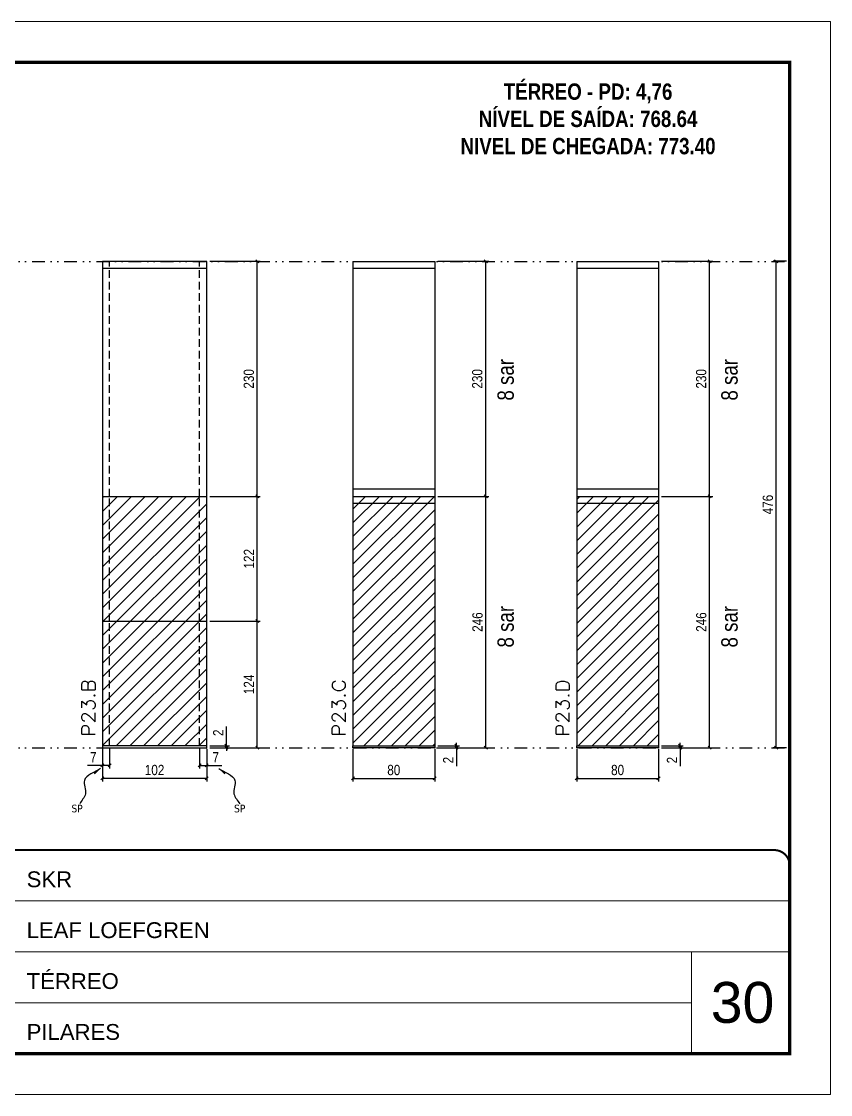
# Model space of a CAD drawing. Extents: x 14400 to 27878, y -21631 to 6985.
# Drawn here: x 16706 to 17497, y -2105 to -1055 of the extents above; entities that cross this region are included whole.
import ezdxf

# ---------------------------------------------------------------- set-up
doc = ezdxf.new("R2010")
doc.units = 0
for name, pattern in [('CONTINUO', [0]), ('DASHED', [0.75, 0.5, -0.25]), ('DIVIDE2', [0.625, 0.25, -0.125, 0, -0.125, 0, -0.125]), ('HIDDEN', [0.375, 0.25, -0.125])]:
    doc.linetypes.add(name, pattern=pattern)
for name, color, linetype, lineweight in [('CARIMBO', 255, 'Continuous', 9), ('Folhas', 255, 'Continuous', 9), ('Hachura', 251, 'Continuous', 9), ('SARRAFO DE PRESSAO', 251, 'DASHED', 9), ('Texto Seção', 7, 'Continuous', 15)]:
    doc.layers.add(name, color=color, linetype=linetype, lineweight=lineweight)
for name, color, linetype in [('COTA', 241, 'Continuous'), ('NOMENCLATURA', 7, 'Continuous'), ('Nível', 160, 'Continuous'), ('Painéis', 200, 'Continuous'), ('SARR_2.2x7', 40, 'Continuous'), ('Sarrafo de Pressão', 42, 'HIDDEN'), ('texto', 7, 'Continuous')]:
    doc.layers.add(name, color=color, linetype=linetype)
doc.styles.add('ARIAL', font='arial.ttf')
doc.styles.add('ARIAL_NARROW', font='ARIALN.TTF', dxfattribs={"height": 0.2})
doc.styles.add('COTA TECNICA', font='techl___.ttf', dxfattribs={"height": 10})
doc.styles.add('COTA TECNICA-50', font='techl___.ttf', dxfattribs={"height": 10})
doc.styles.add('REGUA-120', font='ROMANS.shx', dxfattribs={"height": 15})
doc.styles.add('ROMANC', font='techb___.ttf', dxfattribs={"height": 2.5})
doc.styles.get("Standard").update_dxf_attribs({"font": 'arial.ttf'})
doc.dimstyles.new('COTA PAINEL-50', dxfattribs={"dimtxt": 10, "dimasz": 3, "dimexe": 3, "dimexo": 3, "dimgap": 3, "dimtad": 1, "dimdec": 1, "dimzin": 12, "dimdsep": 46, "dimtxsty": 'COTA TECNICA-50', "dimblk1": 'OBLIQUE', "dimblk2": 'OBLIQUE', "dimsah": 1, "dimcen": 0.9, "dimclrd": 4, "dimclre": 4, "dimclrt": 240, "dimadec": 1, "dimazin": 3, "dimtfac": 1, "dimtdec": 1, "dimtmove": 0, "dimatfit": 3, "dimfxl": 1, "dimtolj": 1, "dimtzin": 12, "dimarcsym": 0})
doc.dimstyles.new('PAINEL', dxfattribs={"dimtxt": 10, "dimasz": 3, "dimexe": 3, "dimexo": 3, "dimgap": 3, "dimtad": 1, "dimdec": 1, "dimzin": 12, "dimdsep": 46, "dimtxsty": 'COTA TECNICA', "dimblk1": 'OBLIQUE', "dimblk2": 'OBLIQUE', "dimsah": 1, "dimcen": 0.9, "dimclrd": 4, "dimclre": 4, "dimclrt": 240, "dimadec": 1, "dimazin": 3, "dimtfac": 1, "dimtdec": 1, "dimtmove": 0, "dimatfit": 3, "dimfxl": 1, "dimtolj": 1, "dimtzin": 12, "dimarcsym": 0})
doc.dimstyles.get("Standard").update_dxf_attribs({"dimtxt": 0.18, "dimasz": 0.18, "dimexe": 0.18, "dimexo": 0.0625, "dimgap": 0.09, "dimtad": 0, "dimtih": 1, "dimtoh": 1, "dimdec": 4, "dimzin": 0, "dimdsep": 46, "dimtxsty": 'Standard', "dimcen": 0.09, "dimadec": 0, "dimazin": 0, "dimtfac": 1, "dimtdec": 4, "dimtofl": 0, "dimtmove": 0, "dimatfit": 3, "dimfxl": 1, "dimtolj": 1, "dimtzin": 0, "dimarcsym": 0})

# ---------------------------------------------------------------- blocks, each defined once
blk = doc.blocks.new('9999999999')
at = {"color": 30, "linetype": 'CONTINUO'}
for p, q in [((98564.6, 34379.6), (99584, 34379.6)), ((98564.6, 34329.8), (99488, 34329.8)), ((99584, 34329.8), (99488, 34329.8)), ((99488, 34329.8), (99488, 34230.2)), ((98564.6, 34280), (99488, 34280))]:
    blk.add_line(p, q, dxfattribs=at)
at = {"color": 30, "linetype": 'CONTINUO', "const_width": 2}
blk.add_lwpolyline([(99584, 34230.2), (99584, 34414.4, 0.414214), (99569, 34429.4), (98229, 34429.4, 0.414214), (98214, 34414.4), (98214, 34245.2, 0.414214), (98229, 34230.2), (99584, 34230.2)], format="xyb", dxfattribs=at)
at = {"layer": 'Folhas'}
blk.add_lwpolyline([(98139, 34190.2), (99624, 34190.2), (99624, 35240.2), (98139, 35240.2)], close=True, dxfattribs=at)
at = {"layer": 'Folhas', "color": 30, "const_width": 3}
blk.add_lwpolyline([(98214, 34230.2), (99584, 34230.2), (99584, 35200.2), (98214, 35200.2)], close=True, dxfattribs=at)
at = {"color": 7, "linetype": 'Continuous', "ltscale": 5, "style": 'ARIAL'}
for s, height, p in [('SKR', 15.48, (98837.7, 34393.1)), ('LEAF LOEFGREN', 15.483, (98837.7, 34343.3)), ('TÉRREO', 15.48, (98837.7, 34293.5)), ('PILARES', 15.48, (98837.7, 34243.7))]:
    blk.add_text(s, height=height, dxfattribs=at).set_placement(p)
blk = doc.blocks.new('_Oblique')
at = {"color": 0, "linetype": 'ByBlock', "lineweight": -2}
blk.add_line((-0.5, -0.5), (0.5, 0.5), dxfattribs=at)
blk = doc.blocks.new('*D1919')
at = {"layer": 'COTA', "color": 4, "lineweight": -2, "transparency": 16777216}
for p, q in [((16784.8, -1767), (16784.8, -1798.9)), ((16886.8, -1767), (16886.8, -1798.9)), ((16886.8, -1795.9), (16784.8, -1795.9))]:
    blk.add_line(p, q, dxfattribs=at)
at = {"layer": 'Defpoints', "color": 0, "transparency": 16777216}
for p in [(16784.8, -1764), (16886.8, -1764), (16784.8, -1795.9)]:
    blk.add_point(p, dxfattribs=at)
at = {"layer": 'COTA', "color": 4, "lineweight": -2, "transparency": 16777216, "xscale": 3, "yscale": 3, "zscale": 3, "rotation": 180}
blk.add_blockref('_Oblique', (16784.8, -1795.9), dxfattribs=at)
at = {"layer": 'COTA', "color": 4, "lineweight": -2, "transparency": 16777216, "xscale": 3, "yscale": 3, "zscale": 3}
blk.add_blockref('_Oblique', (16886.8, -1795.9), dxfattribs=at)
at = {"layer": 'COTA', "color": 240, "transparency": 16777216, "insert": (16835.8, -1787.8), "char_height": 10, "attachment_point": 5, "style": 'COTA TECNICA'}
blk.add_mtext('\\A1;102', dxfattribs=at)
blk = doc.blocks.new('*D1920')
at = {"layer": 'COTA', "color": 4, "lineweight": -2, "transparency": 16777216}
for p, q in [((16879.8, -1767), (16879.8, -1786.3)), ((16886.8, -1769), (16886.8, -1786.3)), ((16879.8, -1783.3), (16886.8, -1783.3)), ((16886.8, -1783.3), (16901.5, -1783.3))]:
    blk.add_line(p, q, dxfattribs=at)
at = {"layer": 'Defpoints', "color": 0, "transparency": 16777216}
for p in [(16879.8, -1764), (16886.8, -1766), (16886.8, -1783.3)]:
    blk.add_point(p, dxfattribs=at)
at = {"layer": 'COTA', "color": 4, "lineweight": -2, "transparency": 16777216, "xscale": 3, "yscale": 3, "zscale": 3, "rotation": 180}
blk.add_blockref('_Oblique', (16879.8, -1783.3), dxfattribs=at)
at = {"layer": 'COTA', "color": 4, "lineweight": -2, "transparency": 16777216, "xscale": 3, "yscale": 3, "zscale": 3}
blk.add_blockref('_Oblique', (16886.8, -1783.3), dxfattribs=at)
at = {"layer": 'COTA', "color": 240, "transparency": 16777216, "insert": (16895.7, -1775.2), "char_height": 10, "attachment_point": 5, "style": 'COTA TECNICA-50'}
blk.add_mtext('\\A1;7', dxfattribs=at)
blk = doc.blocks.new('*D1921')
at = {"layer": 'COTA', "color": 4, "lineweight": -2, "transparency": 16777216}
for p, q in [((16784.8, -1769), (16784.8, -1786.3)), ((16791.8, -1767), (16791.8, -1786.3)), ((16784.8, -1783.3), (16770.1, -1783.3)), ((16791.8, -1783.3), (16784.8, -1783.3))]:
    blk.add_line(p, q, dxfattribs=at)
at = {"layer": 'Defpoints', "color": 0, "transparency": 16777216}
for p in [(16784.8, -1766), (16791.8, -1764), (16784.8, -1783.3)]:
    blk.add_point(p, dxfattribs=at)
at = {"layer": 'COTA', "color": 4, "lineweight": -2, "transparency": 16777216, "xscale": 3, "yscale": 3, "zscale": 3, "rotation": 180}
blk.add_blockref('_Oblique', (16784.8, -1783.3), dxfattribs=at)
at = {"layer": 'COTA', "color": 4, "lineweight": -2, "transparency": 16777216, "xscale": 3, "yscale": 3, "zscale": 3}
blk.add_blockref('_Oblique', (16791.8, -1783.3), dxfattribs=at)
at = {"layer": 'COTA', "color": 240, "transparency": 16777216, "insert": (16775.9, -1775.2), "char_height": 10, "attachment_point": 5, "style": 'COTA TECNICA-50'}
blk.add_mtext('\\A1;7', dxfattribs=at)
blk = doc.blocks.new('*D1922')
at = {"layer": 'COTA', "color": 4, "lineweight": -2, "transparency": 16777216}
for p, q in [((16906.1, -1764), (16906.1, -1745.2)), ((16889.8, -1764), (16909.1, -1764)), ((16889.8, -1766), (16909.1, -1766)), ((16906.1, -1766), (16906.1, -1764)), ((16906.1, -1766), (16906.1, -1769))]:
    blk.add_line(p, q, dxfattribs=at)
at = {"layer": 'Defpoints', "color": 0, "transparency": 16777216}
for p in [(16886.8, -1764), (16886.8, -1766), (16906.1, -1766)]:
    blk.add_point(p, dxfattribs=at)
at = {"layer": 'COTA', "color": 4, "lineweight": -2, "transparency": 16777216, "xscale": 3, "yscale": 3, "zscale": 3}
for p, rotation in [((16906.1, -1764), 270), ((16906.1, -1766), 90)]:
    blk.add_blockref('_Oblique', p, dxfattribs=dict(at, rotation=rotation))
at = {"layer": 'COTA', "color": 240, "transparency": 16777216, "insert": (16898.1, -1751.3), "char_height": 10, "attachment_point": 5, "rotation": 90, "style": 'COTA TECNICA-50'}
blk.add_mtext('\\A1;2', dxfattribs=at)
blk = doc.blocks.new('*D1923')
at = {"layer": 'COTA', "color": 4, "linetype": 'ByBlock', "lineweight": -2, "transparency": 16777216}
for p, q in [((16889.8, -1642), (16939.2, -1642)), ((16936.2, -1766), (16936.2, -1642)), ((16889.8, -1766), (16939.2, -1766))]:
    blk.add_line(p, q, dxfattribs=at)
at = {"layer": 'Defpoints', "color": 0, "linetype": 'ByBlock', "transparency": 16777216}
for p in [(16886.8, -1642), (16936.2, -1642), (16886.8, -1766)]:
    blk.add_point(p, dxfattribs=at)
at = {"layer": 'COTA', "color": 4, "linetype": 'ByBlock', "lineweight": -2, "transparency": 16777216, "xscale": 3, "yscale": 3, "zscale": 3}
for p, rotation in [((16936.2, -1642), 90), ((16936.2, -1766), 270)]:
    blk.add_blockref('_Oblique', p, dxfattribs=dict(at, rotation=rotation))
at = {"layer": 'COTA', "color": 240, "linetype": 'ByBlock', "transparency": 16777216, "insert": (16928.1, -1704), "char_height": 10, "attachment_point": 5, "rotation": 90, "style": 'COTA TECNICA'}
blk.add_mtext('\\A1;124', dxfattribs=at)
blk = doc.blocks.new('*D1924')
at = {"layer": 'COTA', "color": 4, "linetype": 'ByBlock', "lineweight": -2, "transparency": 16777216}
for p, q in [((16889.8, -1642), (16939.2, -1642)), ((16936.2, -1766), (16936.2, -1642)), ((16889.8, -1766), (16939.2, -1766))]:
    blk.add_line(p, q, dxfattribs=at)
at = {"layer": 'Defpoints', "color": 0, "linetype": 'ByBlock', "transparency": 16777216}
for p in [(16886.8, -1642), (16936.2, -1642), (16886.8, -1766)]:
    blk.add_point(p, dxfattribs=at)
at = {"layer": 'COTA', "color": 4, "linetype": 'ByBlock', "lineweight": -2, "transparency": 16777216, "xscale": 3, "yscale": 3, "zscale": 3}
for p, rotation in [((16936.2, -1642), 90), ((16936.2, -1766), 270)]:
    blk.add_blockref('_Oblique', p, dxfattribs=dict(at, rotation=rotation))
at = {"layer": 'COTA', "color": 240, "linetype": 'ByBlock', "transparency": 16777216, "insert": (16928.1, -1704), "char_height": 10, "attachment_point": 5, "rotation": 90, "style": 'COTA TECNICA'}
blk.add_mtext('\\A1;124', dxfattribs=at)
blk = doc.blocks.new('*D1903')
at = {"layer": 'COTA', "color": 4, "lineweight": -2, "transparency": 16777216}
for p, q in [((17029.8, -1767), (17029.8, -1798.9)), ((17109.8, -1767), (17109.8, -1798.9)), ((17029.8, -1795.9), (17109.8, -1795.9))]:
    blk.add_line(p, q, dxfattribs=at)
at = {"layer": 'Defpoints', "color": 0, "transparency": 16777216}
for p in [(17029.8, -1764), (17109.8, -1764), (17109.8, -1795.9)]:
    blk.add_point(p, dxfattribs=at)
at = {"layer": 'COTA', "color": 4, "lineweight": -2, "transparency": 16777216, "xscale": 3, "yscale": 3, "zscale": 3, "rotation": 180}
blk.add_blockref('_Oblique', (17029.8, -1795.9), dxfattribs=at)
at = {"layer": 'COTA', "color": 4, "lineweight": -2, "transparency": 16777216, "xscale": 3, "yscale": 3, "zscale": 3}
blk.add_blockref('_Oblique', (17109.8, -1795.9), dxfattribs=at)
at = {"layer": 'COTA', "color": 240, "transparency": 16777216, "insert": (17069.8, -1787.8), "char_height": 10, "attachment_point": 5, "style": 'COTA TECNICA'}
blk.add_mtext('\\A1;80', dxfattribs=at)
blk = doc.blocks.new('*D1904')
at = {"layer": 'COTA', "color": 4, "lineweight": -2, "transparency": 16777216}
for p, q in [((17131, -1764), (17131, -1761)), ((17112.8, -1764), (17134, -1764)), ((17112.8, -1766), (17134, -1766)), ((17131, -1764), (17131, -1766)), ((17131, -1766), (17131, -1784.1))]:
    blk.add_line(p, q, dxfattribs=at)
at = {"layer": 'Defpoints', "color": 0, "transparency": 16777216}
for p in [(17109.8, -1764), (17109.8, -1766), (17131, -1764)]:
    blk.add_point(p, dxfattribs=at)
at = {"layer": 'COTA', "color": 4, "lineweight": -2, "transparency": 16777216, "xscale": 3, "yscale": 3, "zscale": 3}
for p, rotation in [((17131, -1764), 270), ((17131, -1766), 90)]:
    blk.add_blockref('_Oblique', p, dxfattribs=dict(at, rotation=rotation))
at = {"layer": 'COTA', "color": 240, "transparency": 16777216, "insert": (17123, -1778.1), "char_height": 10, "attachment_point": 5, "rotation": 90, "style": 'COTA TECNICA-50'}
blk.add_mtext('\\A1;2', dxfattribs=at)
blk = doc.blocks.new('*D1905')
at = {"layer": 'COTA', "color": 4, "lineweight": -2, "transparency": 16777216}
for p, q in [((17112.8, -1520), (17162.8, -1520)), ((17159.8, -1766), (17159.8, -1520)), ((17112.8, -1766), (17162.8, -1766))]:
    blk.add_line(p, q, dxfattribs=at)
at = {"layer": 'Defpoints', "color": 0, "transparency": 16777216}
for p in [(17109.8, -1520), (17159.8, -1520), (17109.8, -1766)]:
    blk.add_point(p, dxfattribs=at)
at = {"layer": 'COTA', "color": 4, "lineweight": -2, "transparency": 16777216, "xscale": 3, "yscale": 3, "zscale": 3}
for p, rotation in [((17159.8, -1520), 90), ((17159.8, -1766), 270)]:
    blk.add_blockref('_Oblique', p, dxfattribs=dict(at, rotation=rotation))
at = {"layer": 'COTA', "color": 240, "transparency": 16777216, "insert": (17151.7, -1643), "char_height": 10, "attachment_point": 5, "rotation": 90, "style": 'COTA TECNICA-50'}
blk.add_mtext('\\A1;246', dxfattribs=at)
blk = doc.blocks.new('*D1906')
at = {"layer": 'COTA', "color": 4, "lineweight": -2, "transparency": 16777216}
for p, q in [((17248.7, -1767), (17248.7, -1798.9)), ((17328.7, -1767), (17328.7, -1798.9)), ((17248.7, -1795.9), (17328.7, -1795.9))]:
    blk.add_line(p, q, dxfattribs=at)
at = {"layer": 'Defpoints', "color": 0, "transparency": 16777216}
for p in [(17248.7, -1764), (17328.7, -1764), (17328.7, -1795.9)]:
    blk.add_point(p, dxfattribs=at)
at = {"layer": 'COTA', "color": 4, "lineweight": -2, "transparency": 16777216, "xscale": 3, "yscale": 3, "zscale": 3, "rotation": 180}
blk.add_blockref('_Oblique', (17248.7, -1795.9), dxfattribs=at)
at = {"layer": 'COTA', "color": 4, "lineweight": -2, "transparency": 16777216, "xscale": 3, "yscale": 3, "zscale": 3}
blk.add_blockref('_Oblique', (17328.7, -1795.9), dxfattribs=at)
at = {"layer": 'COTA', "color": 240, "transparency": 16777216, "insert": (17288.7, -1787.8), "char_height": 10, "attachment_point": 5, "style": 'COTA TECNICA'}
blk.add_mtext('\\A1;80', dxfattribs=at)
blk = doc.blocks.new('*D1907')
at = {"layer": 'COTA', "color": 4, "lineweight": -2, "transparency": 16777216}
for p, q in [((17349.9, -1764), (17349.9, -1761)), ((17331.7, -1764), (17352.9, -1764)), ((17331.7, -1766), (17352.9, -1766)), ((17349.9, -1764), (17349.9, -1766)), ((17349.9, -1766), (17349.9, -1784.1))]:
    blk.add_line(p, q, dxfattribs=at)
at = {"layer": 'Defpoints', "color": 0, "transparency": 16777216}
for p in [(17328.7, -1764), (17328.7, -1766), (17349.9, -1764)]:
    blk.add_point(p, dxfattribs=at)
at = {"layer": 'COTA', "color": 4, "lineweight": -2, "transparency": 16777216, "xscale": 3, "yscale": 3, "zscale": 3}
for p, rotation in [((17349.9, -1764), 270), ((17349.9, -1766), 90)]:
    blk.add_blockref('_Oblique', p, dxfattribs=dict(at, rotation=rotation))
at = {"layer": 'COTA', "color": 240, "transparency": 16777216, "insert": (17341.9, -1778.1), "char_height": 10, "attachment_point": 5, "rotation": 90, "style": 'COTA TECNICA-50'}
blk.add_mtext('\\A1;2', dxfattribs=at)
blk = doc.blocks.new('*D1908')
at = {"layer": 'COTA', "color": 4, "lineweight": -2, "transparency": 16777216}
for p, q in [((17331.7, -1520), (17381.7, -1520)), ((17378.7, -1766), (17378.7, -1520)), ((17331.7, -1766), (17381.7, -1766))]:
    blk.add_line(p, q, dxfattribs=at)
at = {"layer": 'Defpoints', "color": 0, "transparency": 16777216}
for p in [(17328.7, -1520), (17378.7, -1520), (17328.7, -1766)]:
    blk.add_point(p, dxfattribs=at)
at = {"layer": 'COTA', "color": 4, "lineweight": -2, "transparency": 16777216, "xscale": 3, "yscale": 3, "zscale": 3}
for p, rotation in [((17378.7, -1520), 90), ((17378.7, -1766), 270)]:
    blk.add_blockref('_Oblique', p, dxfattribs=dict(at, rotation=rotation))
at = {"layer": 'COTA', "color": 240, "transparency": 16777216, "insert": (17370.6, -1643), "char_height": 10, "attachment_point": 5, "rotation": 90, "style": 'COTA TECNICA-50'}
blk.add_mtext('\\A1;246', dxfattribs=at)
blk = doc.blocks.new('*D2098')
at = {"layer": 'COTA', "color": 4, "lineweight": -2, "transparency": 16777216}
for p, q in [((17454, -1290), (17440.8, -1290)), ((17443.8, -1766), (17443.8, -1290)), ((17454, -1766), (17440.8, -1766))]:
    blk.add_line(p, q, dxfattribs=at)
at = {"layer": 'Defpoints', "color": 0, "transparency": 16777216}
for p in [(17443.8, -1290), (17457, -1290), (17457, -1766)]:
    blk.add_point(p, dxfattribs=at)
at = {"layer": 'COTA', "color": 4, "lineweight": -2, "transparency": 16777216, "xscale": 3, "yscale": 3, "zscale": 3}
for p, rotation in [((17443.8, -1290), 90), ((17443.8, -1766), 270)]:
    blk.add_blockref('_Oblique', p, dxfattribs=dict(at, rotation=rotation))
at = {"layer": 'COTA', "color": 240, "transparency": 16777216, "insert": (17435.7, -1528), "char_height": 10, "attachment_point": 5, "rotation": 90, "style": 'COTA TECNICA'}
blk.add_mtext('\\A1;476', dxfattribs=at)
blk = doc.blocks.new('*D2100')
at = {"layer": 'COTA', "color": 4, "lineweight": -2, "transparency": 16777216}
for p, q in [((16889.8, -1520), (16939.2, -1520)), ((16936.2, -1642), (16936.2, -1520)), ((16889.8, -1642), (16939.2, -1642))]:
    blk.add_line(p, q, dxfattribs=at)
at = {"layer": 'Defpoints', "color": 0, "transparency": 16777216}
for p in [(16886.8, -1520), (16936.2, -1520), (16886.8, -1642)]:
    blk.add_point(p, dxfattribs=at)
at = {"layer": 'COTA', "color": 4, "lineweight": -2, "transparency": 16777216, "xscale": 3, "yscale": 3, "zscale": 3}
for p, rotation in [((16936.2, -1520), 90), ((16936.2, -1642), 270)]:
    blk.add_blockref('_Oblique', p, dxfattribs=dict(at, rotation=rotation))
at = {"layer": 'COTA', "color": 240, "transparency": 16777216, "insert": (16928.1, -1581), "char_height": 10, "attachment_point": 5, "rotation": 90, "style": 'COTA TECNICA'}
blk.add_mtext('\\A1;122', dxfattribs=at)
blk = doc.blocks.new('*D2101')
at = {"layer": 'COTA', "color": 4, "lineweight": -2, "transparency": 16777216}
for p, q in [((16889.8, -1290), (16939.2, -1290)), ((16936.2, -1520), (16936.2, -1290)), ((16889.8, -1520), (16939.2, -1520))]:
    blk.add_line(p, q, dxfattribs=at)
at = {"layer": 'Defpoints', "color": 0, "transparency": 16777216}
for p in [(16886.8, -1290), (16936.2, -1290), (16886.8, -1520)]:
    blk.add_point(p, dxfattribs=at)
at = {"layer": 'COTA', "color": 4, "lineweight": -2, "transparency": 16777216, "xscale": 3, "yscale": 3, "zscale": 3}
for p, rotation in [((16936.2, -1290), 90), ((16936.2, -1520), 270)]:
    blk.add_blockref('_Oblique', p, dxfattribs=dict(at, rotation=rotation))
at = {"layer": 'COTA', "color": 240, "transparency": 16777216, "insert": (16928, -1405), "char_height": 10, "attachment_point": 5, "rotation": 90, "style": 'COTA TECNICA'}
blk.add_mtext('\\A1;230', dxfattribs=at)
blk = doc.blocks.new('*D2102')
at = {"layer": 'COTA', "color": 4, "lineweight": -2, "transparency": 16777216}
for p, q in [((17331.7, -1290), (17381.7, -1290)), ((17378.7, -1520), (17378.7, -1290)), ((17331.7, -1520), (17381.7, -1520))]:
    blk.add_line(p, q, dxfattribs=at)
at = {"layer": 'Defpoints', "color": 0, "transparency": 16777216}
for p in [(17328.7, -1290), (17378.7, -1290), (17328.7, -1520)]:
    blk.add_point(p, dxfattribs=at)
at = {"layer": 'COTA', "color": 4, "lineweight": -2, "transparency": 16777216, "xscale": 3, "yscale": 3, "zscale": 3}
for p, rotation in [((17378.7, -1290), 90), ((17378.7, -1520), 270)]:
    blk.add_blockref('_Oblique', p, dxfattribs=dict(at, rotation=rotation))
at = {"layer": 'COTA', "color": 240, "transparency": 16777216, "insert": (17370.5, -1405), "char_height": 10, "attachment_point": 5, "rotation": 90, "style": 'COTA TECNICA'}
blk.add_mtext('\\A1;230', dxfattribs=at)
blk = doc.blocks.new('*D2687')
at = {"layer": 'COTA', "color": 4, "lineweight": -2, "transparency": 16777216}
for p, q in [((17112.8, -1290), (17162.8, -1290)), ((17159.8, -1520), (17159.8, -1290)), ((17112.8, -1520), (17162.8, -1520))]:
    blk.add_line(p, q, dxfattribs=at)
at = {"layer": 'Defpoints', "color": 0, "transparency": 16777216}
for p in [(17109.8, -1290), (17159.8, -1290), (17109.8, -1520)]:
    blk.add_point(p, dxfattribs=at)
at = {"layer": 'COTA', "color": 4, "lineweight": -2, "transparency": 16777216, "xscale": 3, "yscale": 3, "zscale": 3}
for p, rotation in [((17159.8, -1290), 90), ((17159.8, -1520), 270)]:
    blk.add_blockref('_Oblique', p, dxfattribs=dict(at, rotation=rotation))
at = {"layer": 'COTA', "color": 240, "transparency": 16777216, "insert": (17151.5, -1405), "char_height": 10, "attachment_point": 5, "rotation": 90, "style": 'COTA TECNICA'}
blk.add_mtext('\\A1;230', dxfattribs=at)

msp = doc.modelspace()

# ---------------------------------------------------------------- hatches: boundary and pattern name
at = {"layer": 'Hachura'}
h = msp.add_hatch(dxfattribs=at)
h.set_pattern_fill('ANSI31', color=256, scale=3)
h.paths.add_polyline_path([(16647.73, -1642.02), (16545.73, -1642.02), (16545.73, -1764.02), (16647.73, -1764.02)])
h.paths.add_polyline_path([(16647.73, -1520.02), (16545.73, -1520.02), (16545.73, -1642.02), (16647.73, -1642.02)])
h.paths.add_polyline_path([(16886.81, -1520.02), (16784.81, -1520.02), (16784.81, -1642.02), (16886.81, -1642.02)])
h.paths.add_polyline_path([(16886.81, -1642.02), (16784.81, -1642.02), (16784.81, -1764.02), (16886.81, -1764.02)])
h.paths.add_polyline_path([(17109.78, -1519.99), (17029.78, -1519.99), (17029.78, -1764.02), (17109.78, -1764.02)])
h = msp.add_hatch(dxfattribs=at)
h.set_pattern_fill('ANSI31', color=256, scale=3)
h.set_pattern_definition([(45, (-19.417, 0), (-6.735192, 6.735192), [])])
h.paths.add_polyline_path([(17328.72, -1519.99), (17248.72, -1519.99), (17248.72, -1764.02), (17328.72, -1764.02)])

# ---------------------------------------------------------------- linework, layer by layer
at = {"layer": 'Nível', "color": 4, "linetype": 'DIVIDE2', "ltscale": 50}
for p, q in [((16086.97, -1290.02), (17456.97, -1290.02)), ((16086.97, -1766.02), (17456.97, -1766.02))]:
    msp.add_line(p, q, dxfattribs=at)
at = {"layer": 'Painéis'}
for p, q in [((16784.81, -1290.02), (16784.81, -1764.02)), ((16886.81, -1290.02), (16784.81, -1290.02)), ((16886.81, -1764.02), (16886.81, -1290.02)), ((17029.78, -1290.02), (17029.78, -1764.02)), ((17029.78, -1290.02), (17109.78, -1290.02)), ((17109.78, -1290.02), (17109.78, -1764.02)), ((17248.72, -1290.02), (17248.72, -1764.02)), ((17248.72, -1290.02), (17328.72, -1290.02)), ((17328.72, -1290.02), (17328.72, -1764.02)), ((16784.81, -1520.02), (16886.81, -1520.02)), ((17029.78, -1519.99), (17109.78, -1519.99)), ((17248.72, -1519.99), (17328.72, -1519.99)), ((16784.81, -1642.02), (16886.81, -1642.02)), ((17029.78, -1764.02), (17109.78, -1764.02)), ((17029.78, -1764.02), (17109.78, -1764.02)), ((17029.78, -1766.02), (17029.78, -1764.02)), ((17109.78, -1766.02), (17029.78, -1766.02)), ((17109.78, -1764.02), (17109.78, -1766.02)), ((17248.72, -1764.02), (17328.72, -1764.02)), ((17248.72, -1764.02), (17328.72, -1764.02)), ((17248.72, -1766.02), (17248.72, -1764.02)), ((17328.72, -1766.02), (17248.72, -1766.02)), ((17328.72, -1764.02), (17328.72, -1766.02))]:
    msp.add_line(p, q, dxfattribs=at)
msp.add_lwpolyline([(16886.81, -1764.02), (16784.81, -1764.02), (16784.81, -1766.02), (16886.81, -1766.02)], close=True, dxfattribs=at)
at = {"layer": 'SARR_2.2x7'}
for p, q in [((16886.81, -1297.02), (16784.81, -1297.02)), ((17109.78, -1297.02), (17029.78, -1297.02)), ((17328.72, -1297.02), (17248.72, -1297.02)), ((17109.78, -1512.99), (17029.78, -1512.99)), ((17328.72, -1512.99), (17248.72, -1512.99)), ((17109.78, -1526.99), (17029.78, -1526.99)), ((17328.72, -1526.99), (17248.72, -1526.99))]:
    msp.add_line(p, q, dxfattribs=at)
at = {"layer": 'Sarrafo de Pressão', "ltscale": 30}
for p, q in [((16791.81, -1520.02), (16791.81, -1290.02)), ((16879.81, -1520.02), (16879.81, -1290.02)), ((16791.81, -1642.02), (16791.81, -1520.02)), ((16879.81, -1642.02), (16879.81, -1520.02)), ((16791.81, -1764.02), (16791.81, -1642.02)), ((16879.81, -1764.02), (16879.81, -1642.02))]:
    msp.add_line(p, q, dxfattribs=at)

# ---------------------------------------------------------------- block references
at = {"layer": 'SARRAFO DE PRESSAO', "color": 6, "linetype": 'ByBlock'}
msp.add_blockref('9999999999', (-82127.01, -36295.5), dxfattribs=at)

# ---------------------------------------------------------------- texts
at = {"layer": 'CARIMBO', "style": 'ARIAL'}
msp.add_text('30', height=40, dxfattribs=at).set_placement((17379.83, -2035.15))
at = {"layer": 'NOMENCLATURA', "style": 'ARIAL_NARROW'}
for p in [(17187.16, -1426.29), (17406.11, -1426.29), (17187.16, -1667.9), (17406.11, -1667.9)]:
    msp.add_text('8 sar', height=16, rotation=90, dxfattribs=at).set_placement(p)
at = {"layer": 'NOMENCLATURA', "color": 2, "insert": (17259.81, -1089.24), "char_height": 16, "attachment_point": 2, "style": 'ROMANC'}
msp.add_mtext_dynamic_manual_height_columns('\\PTÉRREO - PD: 4,76\\PNÍVEL DE SAÍDA: 768.64\\PNIVEL DE CHEGADA: 773.40', width=432.3511, gutter_width=1, heights=[0], dxfattribs=at)
at = {"layer": 'texto', "color": 0, "char_height": 7.5, "attachment_point": 5}
for insert in [(16760.03, -1825.51), (16919.05, -1825.51)]:
    msp.add_mtext('{\\fTahoma|b0|i0|c0|p34;\\C4;SP}', dxfattribs=dict(at, insert=insert))
at = {"layer": 'Texto Seção', "style": 'REGUA-120', "width": 1.1}
for s, p in [('P23.B', (16777.56, -1755.25)), ('P23.C', (17022.53, -1755.25)), ('P23.D', (17241.47, -1755.25))]:
    msp.add_text(s, height=13, rotation=90, dxfattribs=at).set_placement(p)

# ---------------------------------------------------------------- dimensions: what is measured, and where the dimension line sits
at = {"layer": 'COTA'}
for base, p1, p2, angle, override, picture, middle in [((16936.17, -1290.02), (16886.81, -1520.02), (16886.81, -1290.02), 90, {"dimtmove": 1}, '*D2101', (16927.96, -1405.02)), ((16784.81, -1795.91), (16886.81, -1764.02), (16784.81, -1764.02), 180, {"dimarcsym": 2}, '*D1919', (16835.81, -1787.81))]:
    dim = msp.add_linear_dim(base=base, p1=p1, p2=p2, angle=angle, dimstyle='PAINEL', override=override, dxfattribs=at)
    dim.commit()
    dim.dimension.update_dxf_attribs({"geometry": picture, "text_midpoint": middle})
for base, p1, p2, angle, dimstyle, picture, middle in [((17159.77, -1290.02), (17109.78, -1519.99), (17109.78, -1290.02), 90, 'PAINEL', '*D2687', (17151.55, -1405)), ((17378.71, -1290.02), (17328.72, -1519.99), (17328.72, -1290.02), 90, 'PAINEL', '*D2102', (17370.49, -1405)), ((17443.84, -1290.02), (17456.97, -1766.02), (17456.97, -1290.02), 90, 'PAINEL', '*D2098', (17435.74, -1528.02)), ((16936.17, -1520.02), (16886.81, -1642.02), (16886.81, -1520.02), 90, 'PAINEL', '*D2100', (16928.12, -1581.02)), ((17159.77, -1519.99), (17109.78, -1766.02), (17109.78, -1519.99), 90, 'COTA PAINEL-50', '*D1905', (17151.66, -1643)), ((17378.71, -1519.99), (17328.72, -1766.02), (17328.72, -1519.99), 90, 'COTA PAINEL-50', '*D1908', (17370.61, -1643)), ((16784.81, -1783.26), (16791.81, -1764.02), (16784.81, -1766.02), 180, 'COTA PAINEL-50', '*D1921', (16775.94, -1775.18))]:
    dim = msp.add_linear_dim(base=base, p1=p1, p2=p2, angle=angle, dimstyle=dimstyle, dxfattribs=at)
    dim.commit()
    dim.dimension.update_dxf_attribs({"geometry": picture, "text_midpoint": middle})
at = {"layer": 'COTA', "linetype": 'ByBlock'}
for picture in ['*D1923', '*D1924']:
    dim = msp.add_aligned_dim(p1=(16886.81, -1766.02), p2=(16886.81, -1642.02), distance=-49.37, dimstyle='PAINEL', dxfattribs=at)
    dim.commit()
    dim.dimension.update_dxf_attribs({"geometry": picture, "text_midpoint": (16928.1, -1704.02)})
at = {"layer": 'COTA'}
for base, p1, p2, picture, middle in [((16906.07, -1766.02), (16886.81, -1764.02), (16886.81, -1766.02), '*D1922', (16906.07, -1751.27)), ((17130.97, -1764.02), (17109.78, -1766.02), (17109.78, -1764.02), '*D1904', (17130.97, -1778.07)), ((17349.91, -1764.02), (17328.72, -1766.02), (17328.72, -1764.02), '*D1907', (17349.91, -1778.07))]:
    dim = msp.add_linear_dim(base=base, p1=p1, p2=p2, angle=90, dimstyle='COTA PAINEL-50', dxfattribs=at)
    dim.commit()
    dim.dimension.update_dxf_attribs({"geometry": picture, "text_midpoint": middle, "dimtype": 160})
dim = msp.add_linear_dim(base=(16886.81, -1783.26), p1=(16879.81, -1764.02), p2=(16886.81, -1766.02), dimstyle='COTA PAINEL-50', dxfattribs=at)
dim.commit()
dim.dimension.update_dxf_attribs({"geometry": '*D1920', "text_midpoint": (16895.67, -1775.18)})
for base, p1, p2, picture, middle in [((17109.78, -1795.91), (17029.78, -1764.02), (17109.78, -1764.02), '*D1903', (17069.78, -1787.79)), ((17328.72, -1795.91), (17248.72, -1764.02), (17328.72, -1764.02), '*D1906', (17288.72, -1787.79))]:
    dim = msp.add_linear_dim(base=base, p1=p1, p2=p2, dimstyle='PAINEL', override={"dimarcsym": 2}, dxfattribs=at)
    dim.commit()
    dim.dimension.update_dxf_attribs({"geometry": picture, "text_midpoint": middle})

# ---------------------------------------------------------------- leaders
at = {"layer": 'COTA', "path_type": 1}
for points in [[(16782.98, -1786.2), (16767.19, -1798.03), (16768.12, -1811.04), (16762.57, -1820.82)], [(16898.64, -1786.2), (16914.42, -1798.03), (16913.5, -1811.04), (16919.05, -1820.82)]]:
    msp.add_leader(points, dimstyle='Standard', override={"dimasz": 8}, dxfattribs=at)

doc.saveas('drawing.dxf')
